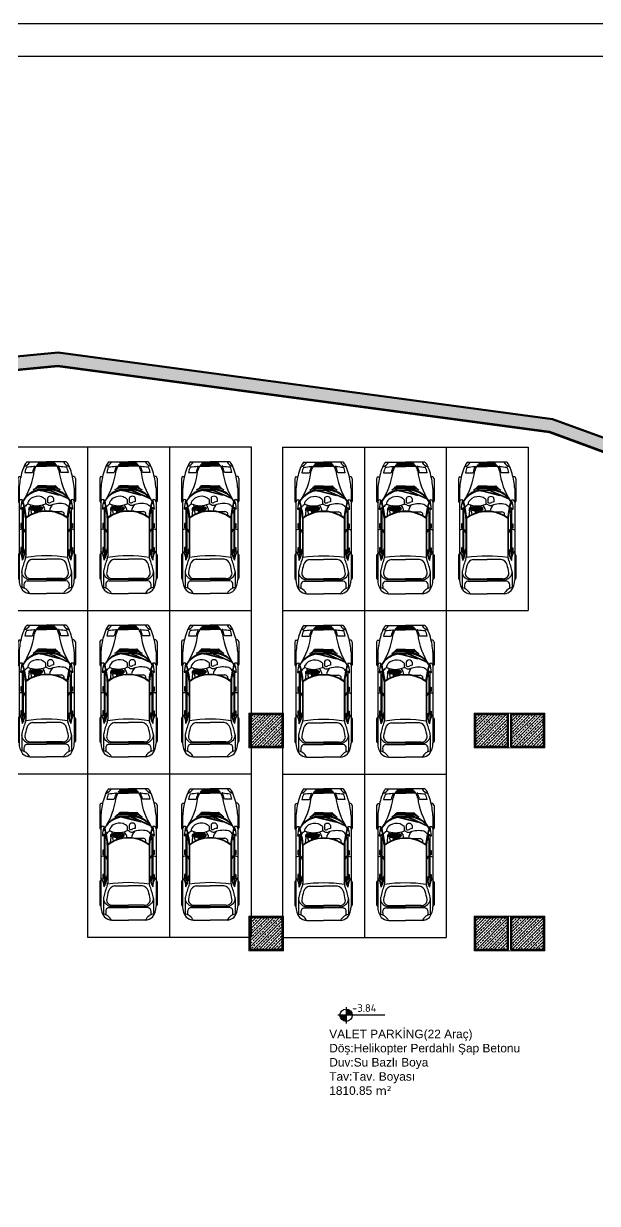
# Model space of a CAD drawing. Header units: millimetres. Extents: x 1443065 to 1517367, y 3763150 to 3779068.
# Drawn here: x 1462548 to 1464302, y 3769540 to 3773150 of the extents above; entities that cross this region are included whole.
import ezdxf
from ezdxf.enums import TextEntityAlignment as Align

# ---------------------------------------------------------------- set-up
doc = ezdxf.new("R2010")
doc.units = ezdxf.units.MM
for name, color, linetype in [('m-TAR_duvar', 8, 'Continuous'), ('m-TFR_vitrifiye', 1, 'Continuous'), ('m-TRF_', 1, 'Continuous'), ('m-YAZ_kot', 7, 'Continuous'), ('m-YAZ_pafta', 7, 'Continuous')]:
    doc.layers.add(name, color=color, linetype=linetype)
for name, color, linetype, lineweight in [('MAHAL', 52, 'Continuous', 13), ('SIVA', 3, 'Continuous', 9), ('TASIYICI', 170, 'Continuous', 50)]:
    doc.layers.add(name, color=color, linetype=linetype, lineweight=lineweight)
doc.styles.add('mono', font='isocpeur.ttf')
doc.styles.get("Standard").update_dxf_attribs({"font": 'arial.ttf'})
pattern_1 = [(45, (41376.276, -87954.95), (-8.98025612, 8.98025612), []), (45, (41385.256, -87954.95), (-8.98025612, 8.98025612), [6.35, -3.175])]

# ---------------------------------------------------------------- blocks, each defined once
blk = doc.blocks.new('SEDAN')
at = {"layer": 'm-TRF_'}
for p, q in [((0, 125), (500, 125)), ((0, -125), (0, 125)), ((500, -125), (500, 125)), ((90.3, 83.5), (90.3, 78.9)), ((90.3, 83.5), (90.3, 79.8)), ((96.1, 87.8), (165.4, 87.8)), ((126.5, 84.3), (405.6, 84.3)), ((188.4, 74.6), (250.7, 74.6)), ((234.2, 78.7), (247.4, 78.7)), ((234.2, 75.7), (234.2, 78.7)), ((234.2, 77.5), (247.1, 77.5)), ((248, 75.5), (234.2, 75.7)), ((234.4, 77.4), (247.1, 77.4)), ((234.4, 75.9), (234.4, 77.4)), ((247.8, 75.7), (234.4, 75.9)), ((253.3, 74.6), (333.8, 74.6)), ((307.8, 78.7), (321, 78.7)), ((307.8, 75.7), (307.8, 78.7)), ((307.8, 77.5), (321.2, 77.5)), ((323, 75.5), (307.8, 75.7)), ((307.9, 75.9), (307.9, 77.4)), ((307.9, 77.4), (321.2, 77.4)), ((322.8, 75.7), (307.9, 75.9)), ((315.3, 74.6), (315.3, 65.4)), ((316.6, 74.6), (316.6, 65.6)), ((330.5, 87.8), (400.6, 87.8)), ((381.8, 76.3), (429.6, 76.3)), ((45.7, 59), (45.7, 0)), ((58.5, 38.3), (58.2, 36.4)), ((77.8, 66.4), (77.8, 43.2)), ((129.8, 38.1), (128.8, 38.1)), ((131, 40.6), (130.7, 40.6)), ((131.4, 41.6), (131.4, 41.6)), ((132.3, -15.6), (146.3, 38.4)), ((133.5, -16), (147.5, 38.1)), ((134, 15.3), (157, 66.1)), ((135.1, 14.8), (158.1, 65.6)), ((197.4, 20.2), (197.4, 45.1)), ((202.2, 71.9), (251.3, 71.9)), ((209.9, 53.4), (202.9, 53.4)), ((217.1, 63.3), (334, 63.3)), ((217.3, 64.7), (256.5, 64.7)), ((254.1, 71.9), (312.5, 71.9)), ((263, 64.7), (310.2, 64.7)), ((343.1, 42.8), (343.1, 0)), ((402.6, 48), (402.6, 0)), ((405.8, 0), (405.8, 55.9)), ((409.5, 59.8), (409.5, 0)), ((448.4, 51.8), (448.4, 0)), ((52.1, 26.6), (49, 23.8)), ((49, 23.8), (49, 0)), ((49, -23.8), (49, 0)), ((52.1, 26.6), (52.1, 0)), ((52.1, -26.6), (52.1, 0)), ((56.7, 30.7), (53.6, 28)), ((53.6, 28), (53.6, 0)), ((53.6, -28), (53.6, 0)), ((56.7, 30.7), (56.7, 0)), ((56.7, -30.7), (56.7, 0)), ((58.9, 32.7), (58.9, 0)), ((58.9, -32.7), (58.9, 0)), ((118.8, 0), (118.8, 25.6)), ((125.7, 25.3), (118.8, 25.3)), ((125.7, 22.8), (118.8, 22.8)), ((125.7, 20.2), (118.8, 20.2)), ((125.7, 17.7), (118.8, 17.7)), ((125.7, 15.1), (118.8, 15.1)), ((125.7, 12.6), (118.8, 12.6)), ((125.7, 10), (118.8, 10)), ((125.7, 7.5), (118.8, 7.5)), ((125.7, 4.9), (118.8, 4.9)), ((125.7, 2.4), (118.8, 2.4)), ((126.3, 27.9), (119.8, 27.9)), ((127, 30.4), (122.3, 30.4)), ((127.8, 33), (124.6, 33)), ((125.7, 0), (125.7, 25.6)), ((128.7, 35.5), (126.7, 35.5)), ((129.8, 25.6), (129.8, 0)), ((129.8, -25.6), (129.8, 0)), ((130, 7.9), (133.5, 15.5)), ((131.7, 5.9), (135.6, 14.4)), ((131.7, -11.7), (131.7, 5.7)), ((157.8, 20.8), (167.1, 20.8)), ((157.8, 2.5), (169.6, 2.5)), ((343.1, -42.8), (343.1, 0)), ((402.6, -48), (402.6, 0)), ((405.8, 0), (405.8, -55.9)), ((409.5, -59.8), (409.5, 0)), ((45.7, -59), (45.7, 0)), ((52.1, -26.6), (49, -23.8)), ((56.7, -30.7), (53.6, -28)), ((118.8, 0), (118.8, -25.6)), ((125.7, -0.1), (118.8, -0.1)), ((125.7, -2.4), (118.8, -2.4)), ((125.7, -4.9), (118.8, -4.9)), ((125.7, -7.5), (118.8, -7.5)), ((125.7, -10), (118.8, -10)), ((125.7, -12.6), (118.8, -12.6)), ((125.7, -15.1), (118.8, -15.1)), ((125.7, -17.7), (118.8, -17.7)), ((125.7, -20.2), (118.8, -20.2)), ((125.7, -22.8), (118.8, -22.8)), ((125.7, -25.3), (118.8, -25.3)), ((126.3, -27.9), (119.8, -27.9)), ((127, -30.4), (122.3, -30.4)), ((127.8, -33), (124.6, -33)), ((125.7, 0), (125.7, -25.6)), ((128.7, -35.5), (126.7, -35.5)), ((129.6, -23.6), (131.8, -15.5)), ((131.7, -25.3), (134, -16.2)), ((160.7, -3.5), (174, -3.5)), ((179.7, -25.4), (179.5, -25.3)), ((181.6, -25.4), (179.7, -25.4)), ((181.2, -31.2), (181.1, -31.2)), ((185.3, -21.6), (185.3, -32.5)), ((185.3, -43.3), (185.3, -32.5)), ((186.9, -16.3), (186.9, -32.5)), ((190.9, -23.9), (186.9, -21.4)), ((186.9, -48.6), (186.9, -32.5)), ((188.3, -22.3), (189.8, -18.7)), ((189.6, -23.1), (191, -19.7)), ((191, -19.7), (189.8, -18.7)), ((190.9, -23.9), (191.5, -22.4)), ((190.9, -23.9), (190.9, -32.5)), ((190.9, -41), (190.9, -32.5)), ((195.1, -15.8), (192.3, -17.6)), ((193.4, -19.8), (193, -19.9)), ((196.3, -19.5), (193.4, -19.8)), ((193.7, -23.7), (196.3, -20.3)), ((193.7, -25.9), (193.7, -23.7)), ((196.9, -23.9), (193.7, -25.9)), ((200.3, -35.9), (194.2, -36.2)), ((198.5, -31.2), (194.3, -31.3)), ((196.8, -16.2), (195.1, -15.8)), ((196.3, -20.3), (196.3, -19.5)), ((198, -22.9), (196.9, -23.9)), ((197.4, -31.2), (197.4, -36)), ((200.1, -31.2), (198.5, -31.2)), ((201.5, -35.6), (200.3, -35.9)), ((448.4, -51.8), (448.4, 0)), ((58.5, -38.3), (58.2, -36.4)), ((77.8, -66.4), (77.8, -43.2)), ((129.8, -38.1), (128.8, -38.1)), ((131, -40.6), (130.7, -40.6)), ((131.4, -41.6), (131.4, -41.6)), ((170.3, -58), (174, -58)), ((182.9, -49.6), (177, -49.7)), ((179.7, -39.5), (179.1, -39.9)), ((181.6, -39.5), (179.7, -39.5)), ((182.4, -48.5), (183.1, -47.5)), ((185.1, -52.9), (182.4, -48.5)), ((190.9, -41), (186.9, -43.5)), ((187, -44.2), (187.7, -46.6)), ((191.1, -45.2), (187, -44.2)), ((187.7, -46.6), (191.8, -49.6)), ((188.3, -42.6), (189.2, -44.8)), ((188.3, -44.5), (188.3, -42.7)), ((188.3, -50), (188.3, -47)), ((189.6, -41.9), (191, -45.2)), ((190.9, -41), (191.5, -42.4)), ((195.9, -47.7), (191.1, -45.2)), ((194.5, -53.2), (191.8, -54.8)), ((203.6, -54.1), (194.5, -53.2)), ((205.6, -45.4), (195.9, -47.7)), ((202.2, -71.9), (251.3, -71.9)), ((210.7, -54.7), (203.6, -54.1)), ((217.1, -63.3), (334, -63.3)), ((217.3, -64.7), (256.5, -64.7)), ((254.1, -71.9), (312.5, -71.9)), ((263, -64.7), (310.2, -64.7)), ((315.3, -74.6), (315.3, -65.4)), ((316.6, -74.6), (316.6, -65.6)), ((90.3, -83.5), (90.3, -78.9)), ((96.1, -87.8), (165.4, -87.8)), ((126.5, -84.3), (405.6, -84.3)), ((188.4, -74.6), (250.7, -74.6)), ((248, -75.5), (234.2, -75.7)), ((234.2, -75.7), (234.2, -78.7)), ((234.2, -77.5), (247.1, -77.5)), ((234.2, -78.7), (247.4, -78.7)), ((247.8, -75.7), (234.4, -75.9)), ((234.4, -75.9), (234.4, -77.4)), ((234.4, -77.4), (247.1, -77.4)), ((253.3, -74.6), (333.8, -74.6)), ((323, -75.5), (307.8, -75.7)), ((307.8, -75.7), (307.8, -78.7)), ((307.8, -77.5), (321.2, -77.5)), ((307.8, -78.7), (321, -78.7)), ((322.8, -75.7), (307.9, -75.9)), ((307.9, -75.9), (307.9, -77.4)), ((307.9, -77.4), (321.2, -77.4)), ((330.5, -87.8), (400.6, -87.8)), ((381.8, -76.3), (429.6, -76.3)), ((0, -125), (500, -125))]:
    blk.add_line(p, q, dxfattribs=at)
for points in [[(188.9, -29.5), (188, -28.9), (188, -36), (188.9, -35.4)], [(190.1, -31.8), (188.9, -31), (188.9, -33.9), (190.1, -33.1)]]:
    blk.add_lwpolyline(points, close=True, dxfattribs=at)
for centre, radius, start, end in [((112.4, -47.6), 128, 104.3692, 115.8702), ((140.7, -136.3), 221, 93.6757, 105.7682), ((97.7, 79.5), 8.45, 100.6418, 151.4579), ((167.8, 77.6), 6.73, 99.0681, 205.7629), ((196.6, -36.4), 116.4, 93.6568, 107.4303), ((244.5, 337.5), 275.5, 252.5252, 257.4235), ((163.5, 79.5), 8.47, 34.1675, 76.8282), ((178.9, 73.7), 5.76, 130.5674, 205.1172), ((174.1, 79.6), 15.1, 313.4929, 0.9167), ((201.9, 67.8), 17.4, 136.2387, 176.851), ((249.6, 77.5), 2.54, 149.669, 230.6006), ((265.1, 76.4), 14.5, 187.0359, 233.9614), ((265.1, 76.4), 13.2, 143.3605, 264.1001), ((265.1, 76.4), 11.9, 188.5851, 260.2168), ((299.6, 165.5), 102.6, 275.3773, 297.1279), ((299.6, 165.5), 101.3, 279.631, 294.3481), ((347.1, 122.4), 48.3, 232.1648, 269.2142), ((324.3, 78.5), 3.25, 175.4303, 246.5959), ((332.5, 79.5), 8.47, 103.1718, 145.8325), ((347.1, 122.4), 49.6, 254.4775, 263.4209), ((417.5, -122.1), 201.7, 101.6962, 112.1325), ((382.4, 57.8), 18.6, 71.9881, 108.0119), ((382.6, 56.2), 20, 46.5867, 73.8425), ((398.6, 79.5), 8.47, 34.1675, 76.8282), ((407, 32.9), 51.4, 52.1515, 91.4805), ((464, 83.3), 35.2, 186.5904, 243.5987), ((405.5, 45.3), 43.4, 8.6008, 40.4234), ((31.3, 77.5), 29.7, 299.0023, 344.3224), ((62, 49.6), 18.8, 106.9559, 150.1866), ((98.7, -48.9), 94.4, 102.7658, 115.3493), ((-168.3, 75.9), 229.8, 350.5811, 356.2621), ((81.6, -8.2), 46.7, 101.5086, 118.9828), ((93.2, -8.4), 76.4, 101.6482, 114.8853), ((44, 260.2), 224.3, 277.2418, 302.7727), ((35, 111.3), 119, 315.1233, 324.1698), ((193.3, 10.5), 69.3, 153.259, 167.3686), ((201, 7.1), 73.6, 118.1849, 165.4519), ((210, 8.4), 78.4, 132.5801, 177.594), ((129.8, -25.6), 66.1, 74.4595, 75.5), ((129.8, 5.9), 66.1, 64.6197, 65.6601), ((243.7, 335), 274.2, 253.5854, 264.1559), ((246.9, 40.3), 73.8, 167.1477, 200.7255), ((202.2, 43.7), 30.1, 127.9356, 154.4289), ((243.7, 335), 272.9, 257.464, 264.6585), ((235, 289.8), 225.8, 257.2963, 265.4961), ((205.3, 6.3), 65.7, 92.742, 106.531), ((295.5, 2.4), 99.7, 143.0945, 181.374), ((297.2, 1.9), 100, 142.1071, 181.084), ((210, 42.8), 12.8, 123.6648, 169.4973), ((-307.6, -15.5), 622.5, 7.2756, 7.2765), ((299.6, 165.5), 101.3, 275.9978, 278.8862), ((309, -19.7), 91.6, 86.064, 87.7813), ((309, -19.7), 91.6, 75.943, 85.2489), ((764.9, 0), 431.8, 171.5213, 188.4787), ((334, 83.3), 20, 270, 292.1325), ((367.5, 37.3), 25.1, 108.8953, 167.3024), ((420.1, -153.6), 223, 99.4018, 105.7808), ((386.1, 51.7), 15, 46.5736, 99.4018), ((371.4, 44.5), 36.2, 18.4789, 46.5867), ((382.6, 48), 20, 0, 46.5736), ((421.5, 57.1), 12.3, 91.4721, 167.515), ((417.5, -132.2), 201.7, 85.9038, 88.9606), ((190, 7.1), 73.6, 164.0634, 165.4519), ((129.8, 5.9), 1.98, 270, 90), ((129.8, 5.9), 10.3, 55.6307, 68.9881), ((242.6, 33.1), 76.6, 189.2422, 194.9753), ((160.6, 7.4), 10, 343.1602, 36.3636), ((253.5, -20.7), 87, 163.1602, 164.5177), ((237.4, -29.7), 69.1, 151.6644, 157.7677), ((198.8, 39.2), 30.2, 222.1163, 264.7944), ((163.1, 10.5), 15.3, 331.2571, 14.1779), ((295.5, -2.4), 99.7, 178.626, 216.9055), ((297.2, -1.9), 100, 178.916, 217.8929), ((81.6, 8.2), 46.7, 241.0172, 258.4914), ((190, -7.1), 73.6, 194.5481, 195.9366), ((35, -111.3), 119, 35.8302, 44.8767), ((193.3, -10.5), 69.3, 192.6314, 206.741), ((129.8, -25.6), 1.98, 285.3173, 90), ((201, -7.1), 73.6, 194.5481, 241.8151), ((210, -8.4), 78.4, 182.406, 185.1975), ((129.8, -25.6), 10.3, 65.4705, 78.8279), ((210, -8.4), 78.4, 189.4788, 227.4199), ((187.8, -27), 36.9, 162.7379, 212.5), ((188.8, -30.7), 39.1, 135.8505, 157.9252), ((112.6, -30.7), 67.1, 336.0838, 23.9162), ((198.8, -34.3), 30.2, 95.6085, 135.0975), ((211.3, -105.2), 89.1, 109.0388, 111.1419), ((211.3, -105.2), 89.1, 103.9663, 105.9246), ((182.5, -19.8), 7.4, 8.9613, 41.1859), ((31.3, -77.5), 29.7, 15.6776, 60.9977), ((62, -49.6), 18.8, 209.8134, 253.0441), ((112.4, 47.6), 128, 244.1298, 255.6308), ((98.7, 48.9), 94.4, 244.6507, 257.2342), ((-168.3, -75.9), 229.8, 3.7379, 9.4189), ((93.2, 8.4), 76.4, 245.1147, 258.3518), ((44, -260.2), 224.3, 57.2273, 82.7582), ((186.2, -24.5), 37.1, 217.1256, 244.5196), ((244.5, -337.5), 275.5, 102.5765, 107.4748), ((243.7, -335), 274.2, 95.8441, 106.4146), ((178.9, -73.7), 5.76, 154.8828, 229.4326), ((200.5, -44.7), 28.3, 204.0912, 233.5795), ((243.7, -335), 272.9, 95.3415, 102.536), ((174.1, -79.6), 15.1, 359.0833, 46.5071), ((201.9, -67.8), 17.4, 183.149, 223.7613), ((190.2, -47.8), 7.26, 225.4789, 283.3419), ((235, -289.8), 225.8, 94.5039, 102.7037), ((205.3, -6.3), 65.7, 253.469, 267.258), ((185.3, -46.3), 7.28, 289.7372, 332.7587), ((182.5, -45.1), 7.4, 318.8141, 338.0899), ((265.1, -76.4), 14.5, 126.0386, 172.9641), ((265.1, -76.4), 13.2, 95.8999, 216.6395), ((265.1, -76.4), 11.9, 99.7832, 171.4149), ((299.6, -165.5), 102.6, 62.8721, 84.6227), ((-307.6, 15.5), 622.5, 352.7235, 352.7244), ((299.6, -165.5), 101.3, 81.1138, 84.0022), ((309, 19.7), 91.6, 272.2187, 273.936), ((299.6, -165.5), 101.3, 65.6519, 80.369), ((309, 19.7), 91.6, 274.7511, 284.057), ((334, -83.3), 20, 67.8675, 90), ((417.5, 122.1), 201.7, 247.8675, 258.3038), ((367.5, -37.3), 25.1, 192.6976, 251.1047), ((420.1, 153.6), 223, 254.2192, 260.5982), ((386.1, -51.7), 15, 260.5982, 313.4264), ((382.6, -56.2), 20, 286.1575, 313.4133), ((371.4, -44.5), 36.2, 313.4133, 341.5211), ((382.6, -48), 20, 313.4264, 0), ((421.5, -57.1), 12.3, 192.485, 268.5279), ((417.5, 132.2), 201.7, 271.0394, 274.0962), ((464, -83.3), 35.2, 116.4013, 173.4096), ((405.5, -45.3), 43.4, 319.5766, 351.3992), ((140.7, 136.3), 221, 254.2318, 266.3243), ((97.7, -79.5), 8.45, 208.5421, 259.3582), ((167.8, -77.6), 6.73, 154.2371, 260.9319), ((196.6, 36.4), 116.4, 252.5697, 266.3432), ((163.5, -79.5), 8.47, 283.1718, 325.8325), ((249.6, -77.5), 2.54, 129.3994, 210.331), ((347.1, -122.4), 48.3, 90.7858, 127.8352), ((324.3, -78.5), 3.25, 113.4041, 184.5697), ((332.5, -79.5), 8.47, 214.1675, 256.8282), ((347.1, -122.4), 49.6, 96.5791, 105.5225), ((382.4, -57.8), 18.6, 251.9881, 288.0119), ((398.6, -79.5), 8.47, 283.1718, 325.8325), ((407, -32.9), 51.4, 268.5195, 307.8485)]:
    blk.add_arc(centre, radius, start, end, dxfattribs=at)
for centre, major_axis, ratio, start_param, end_param in [((157.8, 11.7), (0, -9.15), 0.750397, 3.141593, 6.283185), ((187.8, -32.5), (0, 20.7), 0.319397, 5.149182, 9.424778), ((188.4, -30.5), (0, 19.5), 0.211833, 1.672224, 3.556104), ((188.5, -32.5), (0.1, 17.5), 0.206098, 3.901916, 6.205959), ((188.2, -32.5), (0, 19), 0.164451, 4.236412, 5.188366), ((187.8, -32.5), (0, 20.7), 0.319397, 3.994015, 5.044472), ((188.5, -32.5), (0.1, 17.5), 0.206098, 3.267584, 3.589748), ((187.8, -32.5), (0, 20.7), 0.319397, 3.52151, 3.749648)]:
    blk.add_ellipse(centre, major_axis=major_axis, ratio=ratio, start_param=start_param, end_param=end_param, dxfattribs=at)
at = {"layer": 'm-TRF_', "extrusion": (0, 0, -1)}
blk.add_ellipse((188.4, -34.4), major_axis=(0, -19.5), ratio=0.211833, start_param=1.672224, end_param=3.250738, dxfattribs=at)
blk = doc.blocks.new('m-plankot')
h = blk.add_hatch(color=256)
h.paths.add_polyline_path([(0, 0.144), (0, 0), (0.144, 0, 0.414214)])
h.paths.add_polyline_path([(0, -0.144), (0, 0), (-0.144, 0, 0.414214)])
for p, q in [((0.914, 0), (-0.192, 0)), ((0, 0.192), (0, -0.192))]:
    blk.add_line(p, q)
blk.add_circle((0, 0), 0.144)
blk.add_attdef('INCEKOT', (0.187, 0.1), '', height=0.18)
blk.add_attdef('KABAKOT', text='', height=0.18).set_placement((0.187, -0.1), align=Align.TOP_LEFT)

msp = doc.modelspace()

# ---------------------------------------------------------------- hatches: boundary and pattern name
at = {"layer": 'm-TAR_duvar'}
h = msp.add_hatch(dxfattribs=at)
h.set_pattern_fill('ANSI33', color=256, scale=2)
h.set_pattern_definition([(45, (41376.276, -87954.952), (-8.98025612, 8.98025612), []), (45, (41385.256, -87954.952), (-8.98025612, 8.98025612), [6.35, -3.175])])
h.paths.add_polyline_path([(1468550.3, 3768891.3), (1468533.1, 3769060.2), (1468496, 3769225), (1468434.7, 3769382.6), (1468352.7, 3769530.2), (1468251.2, 3769665), (1468131.7, 3769783.5), (1467995.5, 3769884.9), (1467847.4, 3769966), (1467615.4, 3770075.2), (1467161.9, 3770314.5), (1466940.5, 3770444.6), (1465472.8, 3771328.6), (1465005.3, 3771588), (1464791.1, 3771685.5), (1464519.4, 3771809), (1464165, 3771939.6), (1462653.6, 3772143), (1461191.1, 3772002.7), (1458848.1, 3771120.2), (1458902.1, 3764847.1), (1468605.7, 3764847.1)])
h.paths.add_polyline_path([(1458941.8, 3764887.1), (1458888.4, 3771092.6), (1461200.2, 3771963.4), (1462652.9, 3772102.8), (1464155.3, 3771900.6), (1464504.2, 3771772), (1464774.5, 3771649), (1464987.3, 3771552.3), (1465452.8, 3771294), (1466920.1, 3770410.2), (1467142.5, 3770279.6), (1467597.5, 3770039.4), (1467829.3, 3769930.3), (1467973.8, 3769851.2), (1468105.5, 3769753.1), (1468221, 3769638.7), (1468319.1, 3769508.3), (1468398.4, 3769365.5), (1468457.6, 3769213.3), (1468493.5, 3769053.8), (1468510.3, 3768889), (1468565.1, 3764887.1)], flags=16)
h.paths.add_polyline_path([(1465758.1, 3765847.1), (1465638.1, 3765847.1), (1465638.1, 3765967.1), (1465758.1, 3765967.1)], flags=0)
h.paths.add_polyline_path([(1466538.2, 3765847.1), (1466538.2, 3765967.1), (1466658.2, 3765967.1), (1466658.2, 3765847.1)], flags=0)
h.paths.add_polyline_path([(1465038.1, 3765847.1), (1464918.1, 3765847.1), (1464918.1, 3765967.1), (1465038.1, 3765967.1)], flags=0)
h.paths.add_polyline_path([(1465758.2, 3766436.6), (1465658.2, 3766436.6), (1465658.2, 3766536.6), (1465658.3, 3766671), (1465038.2, 3766671), (1465038.2, 3766536.6), (1465038.2, 3766436.6), (1464938.2, 3766436.6), (1464938.2, 3766536.6), (1464983.2, 3766536.6), (1464983.2, 3766716), (1465668.3, 3766716), (1465668.3, 3766726), (1465713.3, 3766726), (1465713.3, 3766716), (1465713.3, 3766536.6), (1465758.2, 3766536.6)], flags=0)
h.paths.add_polyline_path([(1467471.2, 3765317.1), (1467471.2, 3765377.1), (1467531.2, 3765377.1), (1467531.2, 3765317.1)], flags=0)
h.paths.add_polyline_path([(1466538.2, 3766436.6), (1466538.2, 3766556.6), (1466658.2, 3766556.6), (1466658.2, 3766436.6)], flags=0)
h.paths.add_polyline_path([(1467431.1, 3765847.1), (1467431.1, 3765947.1), (1467531.1, 3765947.1), (1467531.1, 3765847.1)], flags=0)
h.paths.add_polyline_path([(1465713.3, 3766816), (1465668.3, 3766816), (1465668.3, 3767203.2), (1464983.2, 3767203.2), (1464983.2, 3767446.6), (1465043.2, 3767446.6), (1465043.2, 3767406.6), (1465023.2, 3767406.6), (1465023.2, 3767243.3), (1465673.3, 3767243.3), (1465673.3, 3767406.6), (1465653.3, 3767406.6), (1465653.3, 3767446.6), (1465713.3, 3767446.6), (1465713.3, 3767203.2)], flags=0)
h.paths.add_polyline_path([(1464158.2, 3765847.1), (1464038.2, 3765847.1), (1464038.2, 3765967.1), (1464158.2, 3765967.1)], flags=0)
h.paths.add_polyline_path([(1464028.1, 3765847.1), (1463928.1, 3765847.1), (1463928.1, 3765947.1), (1464028.1, 3765947.1)], flags=0)
h.paths.add_polyline_path([(1467965.6, 3765317.1), (1467965.6, 3765377.1), (1468025.6, 3765377.1), (1468025.6, 3765317.1)], flags=0)
h.paths.add_polyline_path([(1467431.1, 3766436.6), (1467431.1, 3766536.6), (1467531.1, 3766536.6), (1467531.1, 3766436.6)], flags=0)
h.paths.add_polyline_path([(1467965.6, 3765847.1), (1467965.6, 3765907.1), (1468025.6, 3765907.1), (1468025.6, 3765847.1)], flags=0)
h.paths.add_polyline_path([(1464158.2, 3766436.6), (1464038.2, 3766436.6), (1464038.2, 3766556.6), (1464158.2, 3766556.6)], flags=0)
h.paths.add_polyline_path([(1466538.2, 3767196.6), (1466538.2, 3767316.6), (1466658.2, 3767316.6), (1466658.2, 3767196.6)], flags=0)
h.paths.add_polyline_path([(1464028.2, 3766436.6), (1463928.2, 3766436.6), (1463928.2, 3766536.6), (1464028.2, 3766536.6)], flags=0)
h.paths.add_polyline_path([(1463339.9, 3765847.1), (1463239.9, 3765847.1), (1463239.9, 3765947.1), (1463339.9, 3765947.1)], flags=0)
h.paths.add_polyline_path([(1467431.1, 3767196.6), (1467431.1, 3767296.6), (1467531.1, 3767296.6), (1467531.1, 3767196.6)], flags=0)
h.paths.add_polyline_path([(1464158.2, 3767196.6), (1464038.2, 3767196.6), (1464038.2, 3767316.6), (1464158.2, 3767316.6)], flags=0)
h.paths.add_polyline_path([(1464028.2, 3767196.6), (1463928.2, 3767196.6), (1463928.2, 3767296.6), (1464028.2, 3767296.6)], flags=0)
h.paths.add_polyline_path([(1465713.3, 3767847.6), (1465653.3, 3767847.6), (1465653.3, 3767887.6), (1465673.3, 3767887.6), (1465673.3, 3768050.8), (1465023.2, 3768050.8), (1465023.2, 3767887.6), (1465043.2, 3767887.6), (1465043.2, 3767847.6), (1464983.2, 3767847.6), (1464983.2, 3768091), (1465668.3, 3768091), (1465668.3, 3768477.2), (1465713.3, 3768477.2), (1465713.3, 3768091)], flags=0)
h.paths.add_polyline_path([(1463339.9, 3766436.6), (1463239.9, 3766436.6), (1463239.9, 3766536.6), (1463339.9, 3766536.6)], flags=0)
h.paths.add_polyline_path([(1466538.2, 3767976.6), (1466538.2, 3768096.6), (1466658.2, 3768096.6), (1466658.2, 3767976.6)], flags=0)
h.paths.add_polyline_path([(1467431.1, 3767996.6), (1467431.1, 3768096.6), (1467531.1, 3768096.6), (1467531.1, 3767996.6)], flags=0)
h.paths.add_polyline_path([(1462493.5, 3765847.1), (1462333.5, 3765847.1), (1462333.5, 3765947.1), (1462448.5, 3765947.1), (1462448.5, 3766436.6), (1462333.5, 3766436.6), (1462333.5, 3766536.6), (1462493.5, 3766536.6), (1462493.5, 3766436.6), (1462493.5, 3765947.1)], flags=0)
h.paths.add_polyline_path([(1464158.2, 3767976.6), (1464038.2, 3767976.6), (1464038.2, 3768096.6), (1464158.2, 3768096.6)], flags=0)
h.paths.add_polyline_path([(1464028.2, 3767996.6), (1463928.2, 3767996.6), (1463928.2, 3768096.6), (1464028.2, 3768096.6)], flags=0)
h.paths.add_polyline_path([(1465713.3, 3768567.2), (1465668.3, 3768567.2), (1465668.3, 3768577.2), (1464983.2, 3768577.2), (1464983.2, 3768756.6), (1464928.2, 3768756.6), (1464928.2, 3768856.6), (1465038.2, 3768856.6), (1465038.2, 3768756.6), (1465038.2, 3768622.2), (1465658.3, 3768622.2), (1465658.3, 3768756.6), (1465658.2, 3768756.6), (1465658.2, 3768856.6), (1465758.2, 3768856.6), (1465758.2, 3768756.6), (1465713.3, 3768756.6), (1465713.3, 3768577.2)], flags=0)
h.paths.add_polyline_path([(1465758.2, 3768756.6), (1465658.2, 3768756.6), (1465658.2, 3768856.6), (1465758.2, 3768856.6)], flags=0)
h.paths.add_polyline_path([(1466538.2, 3768736.6), (1466538.2, 3768856.6), (1466658.2, 3768856.6), (1466658.2, 3768736.6)], flags=0)
h.paths.add_polyline_path([(1462493.6, 3767196.6), (1462333.6, 3767196.6), (1462333.6, 3767296.6), (1462493.6, 3767296.6)], flags=0)
h.paths.add_polyline_path([(1467431.1, 3768756.6), (1467431.1, 3768856.6), (1467531.1, 3768856.6), (1467531.1, 3768756.6)], flags=0)
h.paths.add_polyline_path([(1464158.2, 3768736.6), (1464038.2, 3768736.6), (1464038.2, 3768856.6), (1464158.2, 3768856.6)], flags=0)
h.paths.add_polyline_path([(1461693.5, 3765847.1), (1461593.5, 3765847.1), (1461593.5, 3765947.1), (1461693.5, 3765947.1)], flags=0)
h.paths.add_polyline_path([(1464028.2, 3768756.6), (1463928.2, 3768756.6), (1463928.2, 3768856.6), (1464028.2, 3768856.6)], flags=0)
h.paths.add_polyline_path([(1467500.3, 3768902.5), (1467448.9, 3768933.4), (1467479.8, 3768984.9), (1467531.2, 3768954)], flags=0)
h.paths.add_polyline_path([(1465758.2, 3769327.1), (1465638.2, 3769327.1), (1465638.2, 3769447.1), (1465758.2, 3769447.1)], flags=0)
h.paths.add_polyline_path([(1461693.5, 3766436.6), (1461593.5, 3766436.6), (1461593.5, 3766536.6), (1461693.5, 3766536.6)], flags=0)
h.paths.add_polyline_path([(1465038.2, 3769327.1), (1464918.2, 3769327.1), (1464918.2, 3769447.1), (1465038.2, 3769447.1)], flags=0)
h.paths.add_polyline_path([(1462493.5, 3767996.6), (1462333.5, 3767996.6), (1462333.5, 3768096.6), (1462493.5, 3768096.6)], flags=0)
h.paths.add_polyline_path([(1463339.9, 3768756.6), (1463239.9, 3768756.6), (1463239.9, 3768856.6), (1463339.9, 3768856.6)], flags=0)
h.paths.add_polyline_path([(1464158.2, 3769327.1), (1464038.2, 3769327.1), (1464038.2, 3769447.1), (1464158.2, 3769447.1)], flags=0)
h.paths.add_polyline_path([(1461693.5, 3767196.6), (1461593.5, 3767196.6), (1461593.5, 3767296.6), (1461693.5, 3767296.6)], flags=0)
h.paths.add_polyline_path([(1464028.2, 3769347.1), (1463928.2, 3769347.1), (1463928.2, 3769447.1), (1464028.2, 3769447.1)], flags=0)
h.paths.add_polyline_path([(1462493.5, 3768676.6), (1462393.5, 3768676.6), (1462393.5, 3768856.6), (1462493.5, 3768856.6)], flags=0)
h.paths.add_polyline_path([(1463339.9, 3769347.1), (1463239.9, 3769347.1), (1463239.9, 3769447.1), (1463339.9, 3769447.1)], flags=0)
h.paths.add_polyline_path([(1460793.5, 3765847.1), (1460693.5, 3765847.1), (1460693.5, 3765947.1), (1460793.5, 3765947.1)], flags=0)
h.paths.add_polyline_path([(1461693.5, 3767996.6), (1461593.5, 3767996.6), (1461593.5, 3768096.6), (1461693.5, 3768096.6)], flags=0)
h.paths.add_polyline_path([(1460793.5, 3766436.6), (1460693.5, 3766436.6), (1460693.5, 3766536.6), (1460793.5, 3766536.6)], flags=0)
h.paths.add_polyline_path([(1465038.2, 3770304.3), (1464938.2, 3770304.3), (1464938.2, 3770444.3), (1464968.2, 3770486.3), (1465078.2, 3770421.3)], flags=0)
h.paths.add_polyline_path([(1460793.5, 3767196.6), (1460693.5, 3767196.6), (1460693.5, 3767296.6), (1460793.5, 3767296.6)], flags=0)
h.paths.add_polyline_path([(1462493.5, 3769347.1), (1462393.5, 3769347.1), (1462393.5, 3769447.1), (1462493.5, 3769447.1)], flags=0)
h.paths.add_polyline_path([(1461693.5, 3768756.6), (1461593.5, 3768756.6), (1461593.5, 3768856.6), (1461693.5, 3768856.6)], flags=0)
h.paths.add_polyline_path([(1464138.2, 3770315.6), (1464038.2, 3770315.6), (1464038.2, 3770415.6), (1464138.2, 3770415.6)], flags=0)
h.paths.add_polyline_path([(1464028.2, 3770315.6), (1463928.2, 3770315.6), (1463928.2, 3770415.6), (1464028.2, 3770415.6)], flags=0)
h.paths.add_polyline_path([(1460053.5, 3765847.1), (1459893.5, 3765847.1), (1459893.5, 3765947.1), (1459893.5, 3766436.6), (1459893.5, 3766536.6), (1459893.6, 3767196.6), (1459893.6, 3767296.6), (1459893.5, 3767996.6), (1459893.5, 3768096.6), (1460053.5, 3768096.6), (1460053.5, 3767996.6), (1459923.5, 3767996.6), (1459923.6, 3767296.6), (1460053.6, 3767296.6), (1460053.6, 3767196.6), (1459923.6, 3767196.6), (1459923.6, 3766536.6), (1460053.5, 3766536.6), (1460053.5, 3766436.6), (1459938.5, 3766436.6), (1459938.5, 3765947.1), (1460053.5, 3765947.1)], flags=0)
h.paths.add_polyline_path([(1460793.5, 3767996.6), (1460693.5, 3767996.6), (1460693.5, 3768096.6), (1460793.5, 3768096.6)], flags=0)
h.paths.add_polyline_path([(1463339.9, 3770315.6), (1463239.9, 3770315.6), (1463239.9, 3770415.6), (1463339.9, 3770415.6)], flags=0)
h.paths.add_polyline_path([(1461693.5, 3769347.1), (1461593.5, 3769347.1), (1461593.5, 3769447.1), (1461693.5, 3769447.1)], flags=0)
h.paths.add_polyline_path([(1464138.2, 3770936.7), (1464038.2, 3770936.7), (1464038.2, 3771036.7), (1464138.2, 3771036.7)], flags=0)
h.paths.add_polyline_path([(1464028.2, 3770936.7), (1463928.2, 3770936.7), (1463928.2, 3771036.7), (1464028.2, 3771036.7)], flags=0)
h.paths.add_polyline_path([(1460793.5, 3768756.6), (1460693.5, 3768756.6), (1460693.5, 3768811.6), (1459993.5, 3768811.6), (1459993.5, 3768676.6), (1459893.5, 3768676.6), (1459893.5, 3768856.6), (1459993.5, 3768856.6), (1460693.5, 3768856.6), (1460793.5, 3768856.6)], flags=0)
h.paths.add_polyline_path([(1462493.5, 3770315.6), (1462393.5, 3770315.6), (1462393.5, 3770415.6), (1462493.5, 3770415.6)], flags=0)
h.paths.add_polyline_path([(1463339.9, 3770936.7), (1463239.9, 3770936.7), (1463239.9, 3771036.7), (1463339.9, 3771036.7)], flags=0)
h.paths.add_polyline_path([(1460793.5, 3769347.1), (1460693.5, 3769347.1), (1460693.5, 3769447.1), (1460793.5, 3769447.1)], flags=0)
h.paths.add_polyline_path([(1461693.5, 3770315.6), (1461593.5, 3770315.6), (1461593.5, 3770415.6), (1461693.5, 3770415.6)], flags=0)
h.paths.add_polyline_path([(1462493.5, 3770936.7), (1462393.5, 3770936.7), (1462393.5, 3771036.7), (1462493.5, 3771036.7)], flags=0)
h.paths.add_polyline_path([(1461693.5, 3770936.7), (1461593.5, 3770936.7), (1461593.5, 3770994.8), (1460806.6, 3770749.4), (1460358.5, 3770578.5), (1460343.5, 3770615.6), (1460793.5, 3770787.2), (1461593.5, 3771036.7), (1461593.5, 3771036.7), (1461693.5, 3771036.7)], flags=0)
h.paths.add_polyline_path([(1459993.5, 3769347.1), (1459893.5, 3769347.1), (1459893.5, 3769447.1), (1459993.5, 3769447.1)], flags=0)
h.paths.add_polyline_path([(1460793.5, 3770315.6), (1460693.5, 3770315.6), (1460693.5, 3770415.6), (1460793.5, 3770415.6)], flags=0)
h.paths.add_polyline_path([(1462415.8, 3771597.8), (1461615.9, 3771521.2), (1461308.5, 3771491.7), (1461247.2, 3771468.2), (1460800.7, 3771300), (1460725.7, 3771271.8), (1460425.4, 3771158.6), (1460350.6, 3771130.5), (1460336.5, 3771167.9), (1460411.4, 3771196.1), (1460711.7, 3771309.2), (1460786.5, 3771337.4), (1461232.8, 3771505.5), (1461299.2, 3771531), (1461612.1, 3771561), (1462412.1, 3771637.6), (1462491.6, 3771645.3), (1462495.4, 3771605.5)], flags=0)
h.paths.add_polyline_path([(1459993.5, 3770315.6), (1459893.5, 3770315.6), (1459893.5, 3770415.6), (1459993.5, 3770415.6)], flags=0)
h.paths.add_polyline_path([(1459414.3, 3770330.6), (1459374.3, 3770330.6), (1459374.3, 3770415.6), (1459414.3, 3770415.6)], flags=0)
h.paths.add_polyline_path([(1459975.5, 3770989.2), (1459900.6, 3770961), (1459886.5, 3770998.4), (1459961.4, 3771026.6)], flags=0)
h.paths.add_polyline_path([(1459413.8, 3770633.3), (1459373.8, 3770633.3), (1459373.8, 3770676.3), (1459378, 3770719), (1459393.1, 3770759.3), (1459416.1, 3770795.7), (1459446, 3770826.7), (1459481.5, 3770851), (1459521.2, 3770867.7), (1459563.8, 3770875.8), (1459576.8, 3770837.3), (1459541.3, 3770830.1), (1459508, 3770815.9), (1459478.1, 3770795.4), (1459452.8, 3770769.4), (1459433, 3770739), (1459419.6, 3770705.3), (1459414.8, 3770670.8)], flags=0)
h = msp.add_hatch(dxfattribs=at)
h.set_pattern_fill('ANSI33', color=256, scale=2)
h.set_pattern_definition(pattern_1)
h.paths.add_polyline_path([(1463239.9, 3770936.7), (1463339.9, 3770936.7), (1463339.9, 3771036.7), (1463239.9, 3771036.7)])
h = msp.add_hatch(dxfattribs=at)
h.set_pattern_fill('ANSI33', color=256, scale=2)
h.set_pattern_definition(pattern_1)
h.paths.add_polyline_path([(1463928.2, 3770936.7), (1464028.2, 3770936.7), (1464028.2, 3771036.7), (1463928.2, 3771036.7)])
h = msp.add_hatch(dxfattribs=at)
h.set_pattern_fill('ANSI33', color=256, scale=2)
h.set_pattern_definition(pattern_1)
h.paths.add_polyline_path([(1464038.2, 3770936.7), (1464138.2, 3770936.7), (1464138.2, 3771036.7), (1464038.2, 3771036.7)])
h = msp.add_hatch(dxfattribs=at)
h.set_pattern_fill('ANSI33', color=256, scale=2)
h.set_pattern_definition(pattern_1)
h.paths.add_polyline_path([(1463239.9, 3770315.6), (1463339.9, 3770315.6), (1463339.9, 3770415.6), (1463239.9, 3770415.6)])
h = msp.add_hatch(dxfattribs=at)
h.set_pattern_fill('ANSI33', color=256, scale=2)
h.set_pattern_definition(pattern_1)
h.paths.add_polyline_path([(1463928.2, 3770315.6), (1464028.2, 3770315.6), (1464028.2, 3770415.6), (1463928.2, 3770415.6)])
h = msp.add_hatch(dxfattribs=at)
h.set_pattern_fill('ANSI33', color=256, scale=2)
h.set_pattern_definition(pattern_1)
h.paths.add_polyline_path([(1464038.2, 3770315.6), (1464138.2, 3770315.6), (1464138.2, 3770415.6), (1464038.2, 3770415.6)])

# ---------------------------------------------------------------- linework, layer by layer
at = {"layer": 'm-YAZ_pafta'}
for points in [[(1456820.5, 3773149.7), (1470576.3, 3773149.7), (1470576.3, 3763149.7), (1456820.5, 3763149.7)], [(1456920.5, 3773049.7), (1470476.3, 3773049.7), (1470476.3, 3763249.7), (1456920.5, 3763249.7)]]:
    msp.add_lwpolyline(points, close=True, dxfattribs=at)
at = {"layer": 'SIVA'}
msp.add_lwpolyline([(1459157.8, 3771190.9), (1461200.9, 3771960.5), (1462652.8, 3772099.7), (1464154.6, 3771897.6), (1464503.1, 3771769.2), (1464985.9, 3771549.6), (1465490, 3771269), (1467104.4, 3770298.5), (1467596.1, 3770036.8), (1467827.8, 3769927.7), (1467972.5, 3769848.4), (1468103.3, 3769751), (1468218.9, 3769636.4), (1468316.4, 3769507), (1468395.8, 3769364), (1468454.8, 3769212), (1468490.5, 3769053.6), (1468507.3, 3768889), (1468560.4, 3765010.1)], dxfattribs=at)
for points in [[(1463236.9, 3770933.7), (1463342.9, 3770933.7), (1463342.9, 3771039.7), (1463236.9, 3771039.7)], [(1464141.2, 3771039.7), (1463925.2, 3771039.7), (1463925.2, 3770933.7), (1464141.2, 3770933.7)], [(1463236.9, 3770312.6), (1463342.9, 3770312.6), (1463342.9, 3770418.6), (1463236.9, 3770418.6)], [(1464141.2, 3770418.6), (1463925.2, 3770418.6), (1463925.2, 3770312.6), (1464141.2, 3770312.6)]]:
    msp.add_lwpolyline(points, close=True, dxfattribs=at)
at = {"layer": 'TASIYICI'}
for p, q in [((1461191.1, 3772002.7), (1462653.6, 3772143)), ((1462653.6, 3772143), (1464165, 3771939.6)), ((1462653.6, 3772143), (1464165, 3771939.6)), ((1461200.2, 3771963.4), (1462652.9, 3772102.8)), ((1462652.9, 3772102.8), (1464155.3, 3771900.6)), ((1464165, 3771939.6), (1464519.4, 3771809)), ((1464155.3, 3771900.6), (1464504.2, 3771772))]:
    msp.add_line(p, q, dxfattribs=at)
for points in [[(1463239.9, 3770936.7), (1463339.9, 3770936.7), (1463339.9, 3771036.7), (1463239.9, 3771036.7)], [(1463928.2, 3770936.7), (1464028.2, 3770936.7), (1464028.2, 3771036.7), (1463928.2, 3771036.7)], [(1464038.2, 3770936.7), (1464138.2, 3770936.7), (1464138.2, 3771036.7), (1464038.2, 3771036.7)], [(1463239.9, 3770315.6), (1463339.9, 3770315.6), (1463339.9, 3770415.6), (1463239.9, 3770415.6)], [(1463928.2, 3770315.6), (1464028.2, 3770315.6), (1464028.2, 3770415.6), (1463928.2, 3770415.6)], [(1464038.2, 3770315.6), (1464138.2, 3770315.6), (1464138.2, 3770415.6), (1464038.2, 3770415.6)]]:
    msp.add_lwpolyline(points, close=True, dxfattribs=at)

# ---------------------------------------------------------------- block references
at = {"layer": 'm-TFR_vitrifiye', "rotation": 270}
for p in [(1462618.5, 3771854.2), (1462868.5, 3771854.2), (1463118.5, 3771854.2), (1463464.9, 3771853.3), (1463714.9, 3771853.3), (1463964.9, 3771853.3), (1462618.5, 3771354.2), (1462868.5, 3771354.2), (1463118.5, 3771354.2), (1463464.9, 3771353.3), (1463714.9, 3771353.3), (1462868.5, 3770854.2), (1463118.5, 3770854.2), (1463464.9, 3770853.3), (1463714.9, 3770853.3)]:
    msp.add_blockref('SEDAN', p, dxfattribs=at)
at = {"layer": 'm-YAZ_kot'}
ref = msp.add_blockref('m-plankot', (1463533.7, 3770115.3), dxfattribs=dict(at, xscale=129.9375, yscale=129.9375, zscale=129.9375))
ref.add_attrib('INCEKOT', '-3.84', dxfattribs={"layer": '0', "height": 23.39, "rotation": 0, "style": 'mono'}).set_placement((1463552.1, 3770118.6), align=Align.BOTTOM_LEFT)

# ---------------------------------------------------------------- texts
at = {"layer": 'MAHAL', "insert": (1463482.3, 3769871.3), "char_height": 26, "width": 661.233, "attachment_point": 7}
msp.add_mtext('\\pt286;{\\f@Arial Unicode MS|b0|i0|c162|p34;VALET PARKİNG(22 Araç)\\P\\ptz;Döş:Helikopter Perdahlı Şap Betonu\\PDuv:Su Bazlı Boya\\PTav:Tav. Boyası\\P1810.85 \\fVerdana|b0|i0|c162|p34;m²}', dxfattribs=at)

doc.saveas('drawing.dxf')
